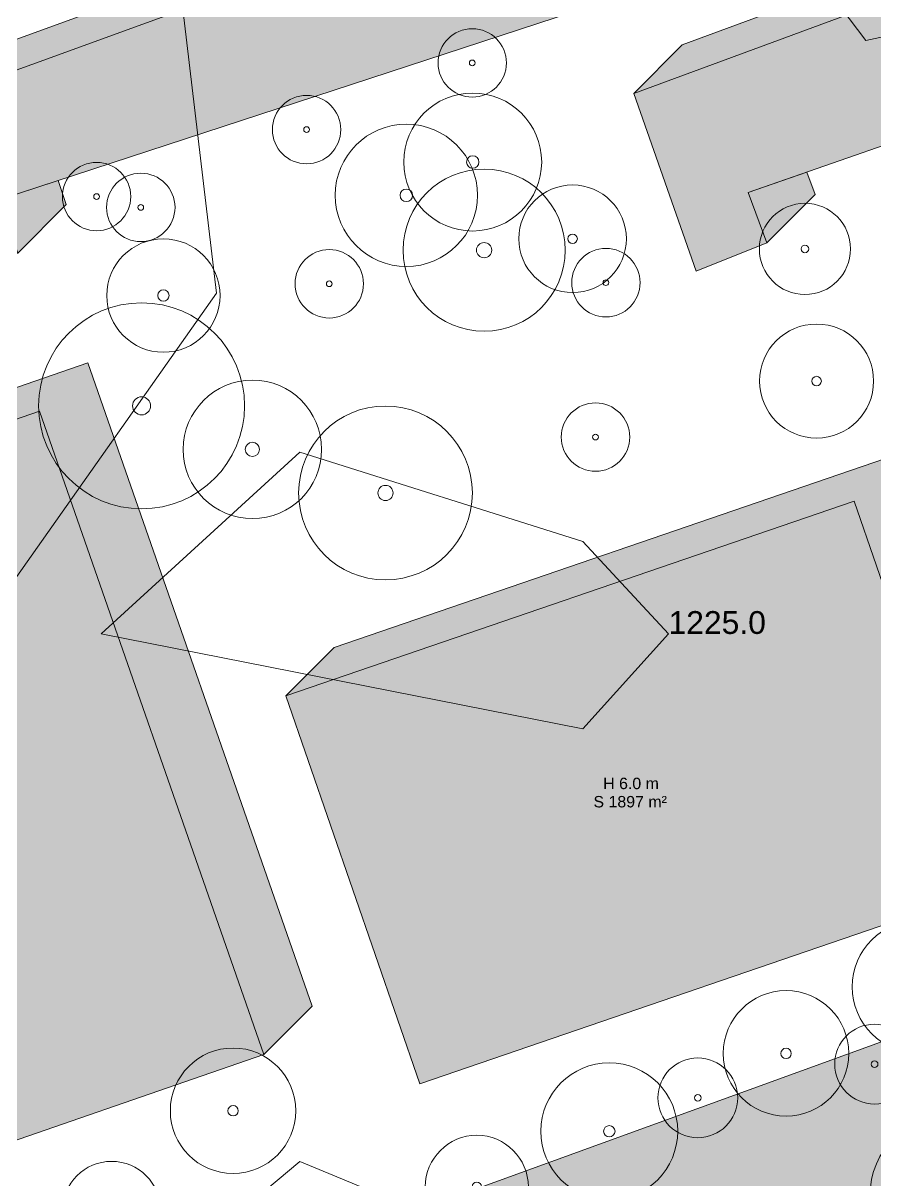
# Model space of a CAD drawing. Header units: metres. Extents: x -3 to 865, y -7 to 632.
# Drawn here: x 310.7 to 385.4, y 86.5 to 188 of the extents above; entities that cross this region are included whole.
import ezdxf

# ---------------------------------------------------------------- set-up
doc = ezdxf.new("R2010")
doc.units = ezdxf.units.M
doc.header["$MEASUREMENT"] = 0
for name, color, linetype, lineweight, true_color in [('TPX_BUILDING_AREAS_TEXT', 18, 'CONTINUOUS', 0, 0x000000), ('TPX_BUILDING_HEIGHTS_TEXT', 18, 'CONTINUOUS', 0, 0x000000), ('TPX_BUILDINGS', 18, 'CONTINUOUS', 0, 0x000000), ('TPX_BUILDINGS_HATCH', 7, 'CONTINUOUS', 0, 0xf0f0f0), ('TPX_BUILDINGS_SHADOWS_HATCH', 18, 'CONTINUOUS', 0, 0x000000), ('TPX_BUILDINGS_SHADOWS_OUTLINES', 18, 'CONTINUOUS', 0, 0x000000), ('TPX_CONTOUR_LINES_5M', 252, 'CONTINUOUS', 0, 0x969696), ('TPX_CONTOUR_LINES_5M_TEXT', 18, 'CONTINUOUS', 0, 0x000000), ('TPX_VEGETATION_GREEN_SPACES', 85, 'CONTINUOUS', 0, 0x58ba48), ('TPX_VEGETATION_GREEN_SPACES_HATCH', 85, 'CONTINUOUS', 0, 0x58ba48), ('TPX_VEGETATION_TREES_INDIVIDUAL', 116, 'CONTINUOUS', 0, 0x136734)]:
    doc.layers.add(name, color=color, linetype=linetype, lineweight=lineweight, true_color=true_color)
doc.styles.add('TPX_TEXTE', font='arial.ttf')

# ---------------------------------------------------------------- blocks, each defined once
blk = doc.blocks.new('TREETR005_CR050')
at = {"layer": 'TPX_VEGETATION_TREES_INDIVIDUAL'}
for radius in [4.97, 0.5]:
    blk.add_circle((0, 0, 0.04), radius, dxfattribs=at)
blk = doc.blocks.new('TREETR007_CR071')
at = {"layer": 'TPX_VEGETATION_TREES_INDIVIDUAL'}
for radius in [7.11, 0.667]:
    blk.add_circle((0, 0, 0.04), radius, dxfattribs=at)
blk = doc.blocks.new('TREETR005_CR058')
at = {"layer": 'TPX_VEGETATION_TREES_INDIVIDUAL'}
for radius in [5.82, 0.5]:
    blk.add_circle((0, 0, 0.04), radius, dxfattribs=at)
blk = doc.blocks.new('TREETR004_CR045')
at = {"layer": 'TPX_VEGETATION_TREES_INDIVIDUAL'}
for radius in [4.52, 0.417]:
    blk.add_circle((0, 0, 0.04), radius, dxfattribs=at)
blk = doc.blocks.new('TREETR003_CR030')
at = {"layer": 'TPX_VEGETATION_TREES_INDIVIDUAL'}
for radius in [3, 0.25]:
    blk.add_circle((0, 0, 0.04), radius, dxfattribs=at)
blk = doc.blocks.new('TREETR004_CR043')
at = {"layer": 'TPX_VEGETATION_TREES_INDIVIDUAL'}
for radius in [4.3, 0.375]:
    blk.add_circle((0, 0, 0.04), radius, dxfattribs=at)
blk = doc.blocks.new('TREETR005_CR060')
at = {"layer": 'TPX_VEGETATION_TREES_INDIVIDUAL'}
for radius in [6, 0.5]:
    blk.add_circle((0, 0, 0.04), radius, dxfattribs=at)
blk = doc.blocks.new('TREETR006_CR061')
at = {"layer": 'TPX_VEGETATION_TREES_INDIVIDUAL'}
for radius in [6.07, 0.625]:
    blk.add_circle((0, 0, 0.04), radius, dxfattribs=at)
blk = doc.blocks.new('TREETR005_CR061')
at = {"layer": 'TPX_VEGETATION_TREES_INDIVIDUAL'}
for radius in [6.05, 0.542]:
    blk.add_circle((0, 0, 0.04), radius, dxfattribs=at)
blk = doc.blocks.new('TREETR008_CR090')
at = {"layer": 'TPX_VEGETATION_TREES_INDIVIDUAL'}
for radius in [9.03, 0.792]:
    blk.add_circle((0, 0, 0.04), radius, dxfattribs=at)
blk = doc.blocks.new('TREETR005_CR055')
at = {"layer": 'TPX_VEGETATION_TREES_INDIVIDUAL'}
for radius in [5.5, 0.458]:
    blk.add_circle((0, 0, 0.04), radius, dxfattribs=at)
blk = doc.blocks.new('TREETR005_CR062')
at = {"layer": 'TPX_VEGETATION_TREES_INDIVIDUAL'}
for radius in [6.24, 0.542]:
    blk.add_circle((0, 0, 0.04), radius, dxfattribs=at)
blk = doc.blocks.new('TREETR004_CR047')
at = {"layer": 'TPX_VEGETATION_TREES_INDIVIDUAL'}
for radius in [4.72, 0.417]:
    blk.add_circle((0, 0, 0.04), radius, dxfattribs=at)
blk = doc.blocks.new('TREETR003_CR040')
at = {"layer": 'TPX_VEGETATION_TREES_INDIVIDUAL'}
for radius in [4, 0.333]:
    blk.add_circle((0, 0, 0.04), radius, dxfattribs=at)
blk = doc.blocks.new('TREETR004_CR050')
at = {"layer": 'TPX_VEGETATION_TREES_INDIVIDUAL'}
for radius in [5, 0.417]:
    blk.add_circle((0, 0, 0.04), radius, dxfattribs=at)
blk = doc.blocks.new('TREETR007_CR073')
at = {"layer": 'TPX_VEGETATION_TREES_INDIVIDUAL'}
for radius in [7.25, 0.708]:
    blk.add_circle((0, 0, 0.04), radius, dxfattribs=at)
blk = doc.blocks.new('TREETR003_CR035')
at = {"layer": 'TPX_VEGETATION_TREES_INDIVIDUAL'}
for radius in [3.5, 0.292]:
    blk.add_circle((0, 0, 0.04), radius, dxfattribs=at)
blk = doc.blocks.new('TREETR007_CR076')
at = {"layer": 'TPX_VEGETATION_TREES_INDIVIDUAL'}
for radius in [7.62, 0.667]:
    blk.add_circle((0, 0, 0.04), radius, dxfattribs=at)

msp = doc.modelspace()

# ---------------------------------------------------------------- hatches: boundary and pattern name
at = {"layer": 'TPX_BUILDINGS_HATCH'}
for points in [[(420.51, 202.56), (364.29, 181.8), (369.75, 166.21), (375.94, 168.7), (374.3, 173.13), (394.99, 180.3), (406.2, 148.91), (431.46, 157.98), (433.17, 154.19), (439.08, 156.18), (438.41, 160.01), (439.32, 162.12), (441.28, 163.59), (444.07, 164.58), (446.78, 163.97), (449.99, 160.12), (455.44, 161.96), (454, 165.98), (479.11, 175.2), (467.83, 207.05), (488.81, 214.55), (490.62, 209.59), (496.15, 211.38), (487.33, 234.83), (482.58, 233.24), (485.76, 226), (434.01, 207.76), (433.13, 210.05), (419.61, 205.42), (420.51, 202.56)], [(285.36, 190.83), (281.14, 185.92), (289.68, 180.29), (290.73, 177.03), (284.68, 175.09), (287.77, 166.28), (289.92, 167.02), (292.59, 161.44), (310.25, 167.81), (308.68, 172.49), (368.81, 192.2), (370.78, 193.55), (372.45, 195.96), (372.83, 198.19), (372.15, 200.44), (371.1, 202.52), (369.13, 203.75), (366.96, 204.67), (363.73, 204.79), (351.67, 200.35), (352.02, 199.1), (301.41, 180.69), (300.6, 183.21), (302.97, 193.39), (299.69, 195.1), (294.01, 195.18), (289.29, 193.34), (285.36, 190.83)], [(312.16, 153.95), (283.75, 144.12), (303.42, 87.71), (331.82, 97.53), (312.16, 153.95)], [(383.61, 146.06), (333.77, 128.98), (345.52, 94.95), (395.37, 112.03), (383.61, 146.06)]]:
    msp.add_hatch(color=256, dxfattribs=at).paths.add_polyline_path(points)
at = {"layer": 'TPX_BUILDINGS_SHADOWS_HATCH'}
for points in [[(289.6, 195.07), (285.36, 190.83), (289.29, 193.34), (294.01, 195.18), (299.69, 195.1), (302.97, 193.39), (300.6, 183.21), (301.41, 180.69), (352.02, 199.1), (351.67, 200.35), (363.73, 204.79), (366.96, 204.67), (369.13, 203.75), (371.1, 202.52), (372.15, 200.44), (372.83, 198.19), (372.45, 195.96), (370.78, 193.55), (375.02, 197.8), (376.7, 200.2), (377.07, 202.43), (376.39, 204.68), (375.34, 206.76), (373.37, 207.99), (371.2, 208.92), (367.97, 209.04), (355.91, 204.6), (353.74, 202.42), (305.65, 184.93), (304.84, 187.46), (307.21, 197.64), (303.93, 199.34), (298.25, 199.42), (293.54, 197.58), (289.6, 195.07)], [(368.53, 186.05), (364.29, 181.8), (420.51, 202.56), (419.76, 204.96), (368.53, 186.05)], [(379.45, 174.91), (374.3, 173.13), (375.94, 168.7), (380.18, 172.94), (379.45, 174.91)], [(313.78, 174.16), (308.68, 172.49), (310.25, 167.81), (314.49, 172.06), (313.78, 174.16)], [(287.99, 148.36), (283.75, 144.12), (312.16, 153.95), (331.82, 97.53), (336.07, 101.77), (316.4, 158.19), (287.99, 148.36)], [(338.01, 133.22), (333.77, 128.98), (383.61, 146.06), (395.37, 112.03), (399.61, 116.28), (389.15, 146.53), (386.99, 146.2), (386.43, 149.81), (338.01, 133.22)]]:
    msp.add_hatch(color=256, dxfattribs=at).paths.add_polyline_path(points)
at = {"layer": 'TPX_VEGETATION_GREEN_SPACES_HATCH'}
msp.add_hatch(color=256, dxfattribs=at).paths.add_polyline_path([(465.65, 127.55), (348.15, 84.91), (353.87, 71), (388.54, 83.07), (401.86, 49.72), (416.29, 53.88), (431.33, 11.49), (420.03, 7.03), (422.56, 0), (484.27, 0), (477.53, 3.46), (471.15, 21.23), (500.56, 31.93), (530.96, 42.08), (503.42, 117.96), (480.63, 111.2), (477.01, 122.28), (468.11, 120.61), (465.65, 127.55)])

# ---------------------------------------------------------------- linework, layer by layer
at = {"layer": 'TPX_BUILDINGS', "elevation": 0.04}
for points in [[(420.51, 202.56), (364.29, 181.8), (369.75, 166.21), (375.94, 168.7), (374.3, 173.13), (394.99, 180.3), (406.2, 148.91), (431.46, 157.98), (433.17, 154.19), (439.08, 156.18), (438.41, 160.01), (439.32, 162.12), (441.28, 163.59), (444.07, 164.58), (446.78, 163.97), (449.99, 160.12), (455.44, 161.96), (454, 165.98), (479.11, 175.2), (467.83, 207.05)], [(352.02, 199.1), (301.41, 180.69), (300.6, 183.21), (302.97, 193.39)], [(285.36, 190.83), (281.14, 185.92), (289.68, 180.29), (290.73, 177.03), (284.68, 175.09), (287.77, 166.28), (289.92, 167.02), (292.59, 161.44), (310.25, 167.81), (308.68, 172.49), (368.81, 192.2)]]:
    msp.add_lwpolyline(points, dxfattribs=at)
for points in [[(312.16, 153.95), (283.75, 144.12), (303.42, 87.71), (331.82, 97.53)], [(383.61, 146.06), (333.77, 128.98), (345.52, 94.95), (395.37, 112.03)]]:
    msp.add_lwpolyline(points, close=True, dxfattribs=at)
at = {"layer": 'TPX_BUILDINGS_SHADOWS_OUTLINES', "elevation": 0.04}
for points in [[(368.53, 186.05), (364.29, 181.8), (420.51, 202.56), (419.76, 204.96)], [(379.45, 174.91), (374.3, 173.13), (375.94, 168.7), (380.18, 172.94)], [(313.78, 174.16), (308.68, 172.49), (310.25, 167.81), (314.49, 172.06)], [(287.99, 148.36), (283.75, 144.12), (312.16, 153.95), (331.82, 97.53), (336.07, 101.77), (316.4, 158.19)], [(338.01, 133.22), (333.77, 128.98), (383.61, 146.06), (395.37, 112.03), (399.61, 116.28), (389.15, 146.53), (386.99, 146.2), (386.43, 149.81)]]:
    msp.add_lwpolyline(points, close=True, dxfattribs=at)
for points in [[(353.74, 202.42), (305.65, 184.93), (304.84, 187.46), (307.21, 197.64)], [(302.97, 193.39), (300.6, 183.21), (301.41, 180.69), (352.02, 199.1)]]:
    msp.add_lwpolyline(points, dxfattribs=at)
at = {"layer": 'TPX_CONTOUR_LINES_5M', "elevation": 0.05}
for points in [[(533.51, 254.96), (508.69, 248.73), (420.42, 194.15), (384.62, 186.44), (359.81, 219.24), (324.13, 194.15), (327.67, 164.28), (310.18, 139.44), (285.36, 121.97), (260.55, 128.18), (235.74, 161.84), (210.92, 155.35), (186.11, 131.41)], [(334.99, 150.36), (317.55, 134.41), (359.81, 126.08), (367.32, 134.41), (359.81, 142.51), (334.99, 150.36)], [(345.88, 0), (345.88, 14.93), (313.49, 44.8), (334.99, 62.11), (359.81, 65.25), (367.52, 74.67), (334.99, 88.14), (318.9, 74.67), (310.18, 53.21), (285.36, 60.45), (245.2, 44.8), (235.74, 33.22), (210.92, 28.97), (196.09, 14.93), (196.09, 0)]]:
    msp.add_lwpolyline(points, dxfattribs=at)
at = {"layer": 'TPX_VEGETATION_GREEN_SPACES', "elevation": 0}
msp.add_lwpolyline([(465.65, 127.55), (348.15, 84.91), (353.87, 71), (388.54, 83.07), (401.86, 49.72), (416.29, 53.88), (431.33, 11.49), (420.03, 7.03), (422.56, 0), (484.27, 0), (477.53, 3.46), (471.15, 21.23), (500.56, 31.93), (530.96, 42.08), (503.42, 117.96), (480.63, 111.2), (477.01, 122.28), (468.11, 120.61)], close=True, dxfattribs=at)

# ---------------------------------------------------------------- block references
at = {"layer": 'TPX_VEGETATION_TREES_INDIVIDUAL'}
for name, p in [('TREETR003_CR030', (350.11, 184.48, 0.04)), ('TREETR003_CR030', (335.58, 178.63, 0.04)), ('TREETR005_CR061', (350.15, 175.79, 0.04)), ('TREETR005_CR062', (344.33, 172.87, 0.04)), ('TREETR003_CR030', (317.16, 172.76, 0.04)), ('TREETR003_CR030', (321.04, 171.81, 0.04)), ('TREETR007_CR071', (351.15, 168.06, 0.04)), ('TREETR004_CR047', (358.91, 169.06, 0.04)), ('TREETR003_CR040', (379.29, 168.17, 0.04)), ('TREETR005_CR050', (323.02, 164.08, 0.04)), ('TREETR003_CR030', (337.57, 165.11, 0.04)), ('TREETR003_CR030', (361.83, 165.21, 0.04)), ('TREETR008_CR090', (321.11, 154.41, 0.04)), ('TREETR004_CR050', (380.31, 156.58, 0.04)), ('TREETR006_CR061', (330.83, 150.59, 0.04)), ('TREETR007_CR076', (342.5, 146.77, 0.04)), ('TREETR003_CR030', (360.92, 151.67, 0.04)), ('TREETR005_CR058', (389.26, 103.47, 0.04)), ('TREETR005_CR055', (377.63, 97.63, 0.04)), ('TREETR003_CR035', (385.4, 96.69, 0.04)), ('TREETR005_CR055', (329.13, 92.6, 0.04)), ('TREETR005_CR060', (362.13, 90.8, 0.04)), ('TREETR003_CR035', (369.89, 93.73, 0.04)), ('TREETR007_CR073', (392.24, 85.13, 0.04)), ('TREETR004_CR045', (350.51, 85.93, 0.04)), ('TREETR004_CR043', (318.48, 83.86, 0.04))]:
    msp.add_blockref(name, p, dxfattribs=at)

# ---------------------------------------------------------------- texts
at = {"layer": 'TPX_BUILDING_AREAS_TEXT', "style": 'TPX_TEXTE'}
msp.add_text('S 1897 m²', height=1, dxfattribs=at).set_placement((360.74, 119.2, 0.05))
at = {"layer": 'TPX_BUILDING_HEIGHTS_TEXT', "style": 'TPX_TEXTE'}
msp.add_text('H 6.0 m', height=1, dxfattribs=at).set_placement((361.59, 120.8, 0.05))
at = {"layer": 'TPX_CONTOUR_LINES_5M_TEXT', "style": 'TPX_TEXTE'}
msp.add_text('1225.0', height=2, dxfattribs=at).set_placement((367.32, 134.41, 0.05))

doc.saveas('drawing.dxf')
